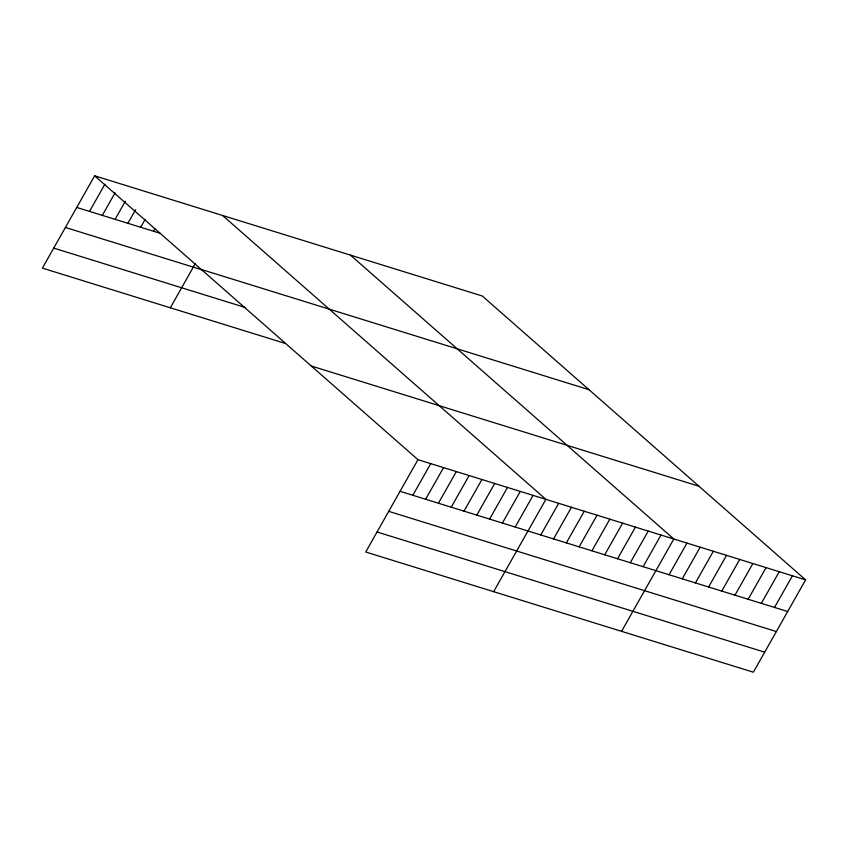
<?xml version="1.0" encoding="UTF-8"?>
<svg xmlns="http://www.w3.org/2000/svg" width="848" height="848" viewBox="0 0 848 848"><rect width="100%" height="100%" fill="white"/><g stroke="black" fill="none" stroke-linecap="round" stroke-linejoin="round"><path stroke-width="1.27" d="M805.6 579.873L417.958 459.68L365.721 552.006L753.363 672.199L805.6 579.873L482.279 295.994L94.637 175.801L42.4 268.127L285.458 343.493M89.528 211.406L104.866 184.281M102.311 215.371L115.105 192.772M115.105 219.346L125.334 201.262M127.9 223.31L135.574 209.742M140.694 227.275L145.167 219.367M153.488 231.239L154.76 228.981M170.321 307.792L195.21 263.792M412.838 495.285L430.742 463.644M425.632 499.26L443.536 467.608M438.427 503.224L456.33 471.583M451.221 507.189L469.124 475.548M464.015 511.153L481.918 479.512M476.809 515.118L494.713 483.477M489.593 519.093L507.496 487.441M502.387 523.057L520.29 491.416M515.181 527.021L533.085 495.38M493.642 591.671L545.879 499.345L222.558 215.466M540.77 534.95L558.673 503.309M553.553 538.925L571.457 507.274M566.347 542.89L584.251 511.249M579.142 546.854L597.045 515.213M591.936 550.818L609.839 519.177M604.73 554.783L622.633 523.142M617.524 558.758L635.428 527.106M630.308 562.722L648.211 531.081M643.102 566.687L661.005 535.046M621.563 631.336L673.8 539.01L350.478 255.131M669.072 574.743L686.975 543.091M682.258 578.824L700.162 547.183M695.434 582.915L713.338 551.274M708.621 586.996L726.524 555.355M721.796 591.088L739.7 559.447M734.972 595.169L752.876 563.528M748.159 599.26L766.062 567.619M761.334 603.352L779.238 571.7M774.521 607.433L792.424 575.792M76.733 207.442L160.463 233.401M201.326 269.484L588.978 389.677M65.402 227.465L202.63 270.014M53.731 248.104L245.613 307.601M311.258 365.997L698.9 486.201M400.055 491.321L787.697 611.525M388.723 511.344L776.365 631.548M377.053 531.982L764.695 652.176M94.637 175.801L417.958 459.68"/></g></svg>
